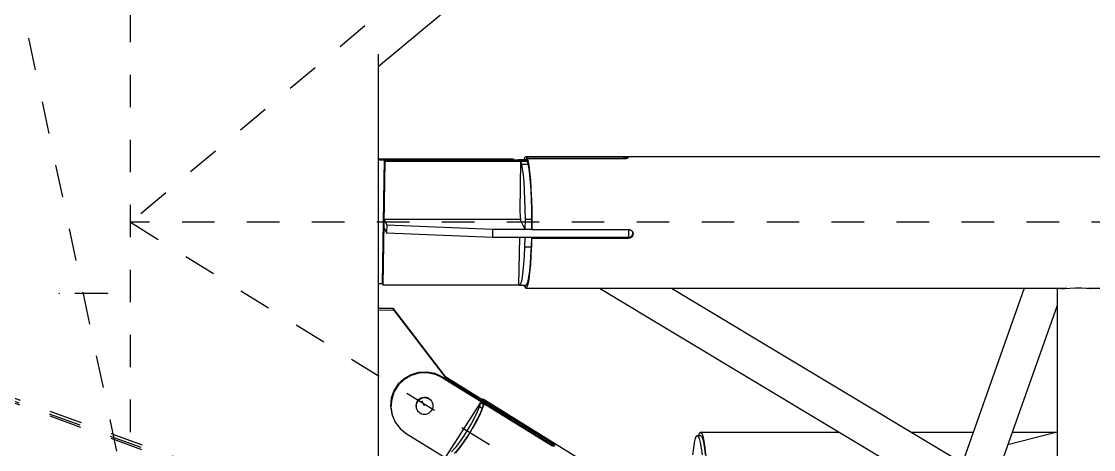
# Model space of a CAD drawing. Header units: millimetres. Extents: x 149919 to 150445, y 136651 to 136866.
# Drawn here: x 150375.777 to 150379.078, y 136693.176 to 136694.494 of the extents above; entities that cross this region are included whole.
import ezdxf

# ---------------------------------------------------------------- set-up
doc = ezdxf.new("R2010")
doc.units = ezdxf.units.MM
doc.header["$LTSCALE"] = 0.25
for name, pattern in [('CENTER', [50.8, 31.75, -6.35, 6.35, -6.35]), ('XKITLINE00', [0]), ('XKITLINE02', [4, 2, -2])]:
    doc.linetypes.add(name, pattern=pattern)

# ---------------------------------------------------------------- blocks, each defined once
blk = doc.blocks.new('çatıı')
at = {"color": 8, "linetype": 'CENTER'}
for p, q in [((25173.61, 5810.27), (23430, 4350.27)), ((23430, 3985.69), (23430, 5629.8)), ((23430, 4260.27), (23255, 5080.27)), ((24815.87, 4350.27), (23430, 4350.27)), ((23430, 4350.27), (23720.98, 4170.27)), ((23422.87, 4328.32), (23408.05, 4328.45)), ((23520.45, 4293.9), (23519.82, 4295.13))]:
    blk.add_line(p, q, dxfattribs=at)
at = {"color": 8, "linetype": 'XKITLINE00'}
for p, q in [((23506.2, 4398.19), (24301.8, 5064.39)), ((23506.2, 4402.03), (23506.2, 4116.03)), ((23551.36, 4370.27), (23551.15, 4369.64)), ((23551.36, 4370.27), (23551.69, 4370.57)), ((23551.69, 4370.57), (24815.87, 4370.57)), ((23551.69, 4370.57), (23551.89, 4370.38)), ((23551.89, 4370.38), (23551.87, 4369.56)), ((23551.89, 4370.38), (23581.76, 4370.38)), ((23581.76, 4370.38), (23581.75, 4369.91)), ((23581.76, 4370.38), (23582.11, 4370.38)), ((23582.11, 4370.38), (23582.45, 4370.37)), ((23582.11, 4370.38), (23582.11, 4369.91)), ((23582.45, 4370.37), (23582.75, 4370.35)), ((23582.75, 4370.35), (23582.99, 4370.32)), ((23582.99, 4370.32), (23583.15, 4370.3)), ((23583.11, 4370.09), (23583.21, 4370.17)), ((23583.15, 4370.3), (23583.23, 4370.27)), ((23583.23, 4370.27), (23583.21, 4370.17)), ((23506.2, 4369.85), (23547.72, 4369.85)), ((23506.2, 4369.5), (23547.9, 4369.5)), ((23508.06, 4369.5), (23507.45, 4331.49)), ((23508.29, 4369.06), (23507.67, 4331.05)), ((23508.06, 4369.5), (23508.29, 4369.06)), ((23508.06, 4369.5), (23552.12, 4369.5)), ((23508.29, 4369.06), (23550.11, 4369.06)), ((23547.72, 4369.85), (23547.9, 4369.5)), ((23549.59, 4369.64), (23549.5, 4369.5)), ((23549.59, 4369.64), (23551.59, 4369.64)), ((23549.59, 4369.64), (23549.89, 4369.55)), ((23550.11, 4369.12), (23549.87, 4353.75)), ((23549.89, 4369.55), (23551.88, 4369.55)), ((23549.89, 4369.55), (23549.89, 4369.5)), ((23550.11, 4369.12), (23552.11, 4369.12)), ((23550.11, 4369.12), (23550.38, 4368.14)), ((23550.38, 4368.14), (23552.38, 4368.14)), ((23550.38, 4368.14), (23550.63, 4366.71)), ((23551.59, 4369.64), (23551.88, 4369.55)), ((23551.88, 4369.55), (23551.88, 4369.5)), ((23552.11, 4369.12), (23552.38, 4368.14)), ((23552.13, 4369.91), (23552.12, 4369.09)), ((23552.13, 4369.91), (23582, 4369.91)), ((23552.13, 4369.91), (23552.32, 4369.35)), ((23552.32, 4369.35), (23552.61, 4367.86)), ((23552.38, 4368.14), (23552.63, 4366.71)), ((23552.61, 4367.86), (23552.88, 4365.83)), ((23582, 4369.91), (23582.35, 4369.92)), ((23582.35, 4369.92), (23582.66, 4369.96)), ((23582.66, 4369.96), (23582.92, 4370.01)), ((23582.92, 4370.01), (23583.11, 4370.09)), ((23550.63, 4366.71), (23550.86, 4364.85)), ((23550.86, 4364.85), (23551.06, 4362.62)), ((23552.63, 4366.71), (23552.85, 4364.85)), ((23552.85, 4364.85), (23553.05, 4362.62)), ((23552.88, 4365.83), (23553.1, 4363.32)), ((23551.06, 4362.62), (23551.22, 4360.08)), ((23553.05, 4362.62), (23553.21, 4360.08)), ((23553.1, 4363.32), (23553.29, 4360.42)), ((23553.29, 4360.42), (23553.43, 4357.22)), ((23551.22, 4360.08), (23551.34, 4357.28)), ((23551.34, 4357.28), (23551.43, 4354.31)), ((23553.21, 4360.08), (23553.34, 4357.28)), ((23553.34, 4357.28), (23553.42, 4354.31)), ((23553.43, 4357.22), (23553.51, 4353.8)), ((23549.87, 4353.75), (23550.05, 4350.85)), ((23551.43, 4354.31), (23551.46, 4351.23)), ((23553.42, 4354.31), (23553.45, 4351.23)), ((23553.51, 4353.8), (23553.54, 4350.27)), ((23508, 4351.29), (23507.96, 4348.83)), ((23508, 4351.29), (23508.9, 4349.54)), ((23508, 4351.29), (23550.02, 4351.29)), ((23550.05, 4350.85), (23551.45, 4348.12)), ((23551.46, 4351.23), (23551.45, 4348.12)), ((23551.46, 4351.23), (23553.45, 4351.23)), ((23553.45, 4351.23), (23553.44, 4348.12)), ((23507.96, 4348.83), (23508.86, 4347.08)), ((23508.9, 4349.54), (23508.86, 4347.08)), ((23508.86, 4347.08), (23541.45, 4345.67)), ((23508.9, 4349.54), (23541.49, 4348.13)), ((23541.49, 4348.13), (23541.45, 4345.67)), ((23541.49, 4348.13), (23551.45, 4348.13)), ((23551.45, 4348.12), (23553.44, 4348.12)), ((23553.44, 4348.13), (23553.49, 4348.13)), ((23553.45, 4348.23), (23553.52, 4348.08)), ((23553.54, 4350.27), (23553.52, 4348.08)), ((23553.52, 4348.08), (23583.4, 4348.08)), ((23583.31, 4348.08), (23583.27, 4345.67)), ((23583.4, 4348.08), (23583.74, 4348.03)), ((23583.74, 4348.03), (23584.07, 4347.9)), ((23584.07, 4347.9), (23584.34, 4347.68)), ((23584.34, 4347.68), (23584.55, 4347.4)), ((23584.51, 4347.47), (23584.58, 4347.28)), ((23584.55, 4347.4), (23584.69, 4347.08)), ((23584.58, 4347.28), (23584.62, 4346.95)), ((23584.69, 4347.08), (23584.73, 4346.75)), ((23541.45, 4345.67), (23551.41, 4345.67)), ((23549.74, 4345.67), (23549.5, 4330.99)), ((23551.41, 4345.66), (23551.32, 4342.72)), ((23551.41, 4345.67), (23583.27, 4345.67)), ((23551.41, 4345.67), (23551.41, 4345.66)), ((23551.41, 4345.66), (23553.41, 4345.66)), ((23553.41, 4345.66), (23553.32, 4342.72)), ((23553.4, 4345.67), (23553.41, 4345.66)), ((23553.4, 4345.63), (23583.25, 4345.63)), ((23553.4, 4345.57), (23553.48, 4345.42)), ((23553.48, 4345.42), (23553.43, 4343.33)), ((23553.48, 4345.42), (23583.35, 4345.42)), ((23581.6, 4345.67), (23581.6, 4345.63)), ((23583.25, 4345.63), (23583.6, 4345.67)), ((23583.25, 4345.63), (23583.35, 4345.42)), ((23583.35, 4345.42), (23583.7, 4345.46)), ((23583.6, 4345.67), (23583.92, 4345.8)), ((23583.6, 4345.67), (23583.7, 4345.46)), ((23583.7, 4345.46), (23584.03, 4345.6)), ((23583.92, 4345.8), (23584.21, 4346.01)), ((23584.03, 4345.6), (23584.31, 4345.8)), ((23584.43, 4346.28), (23584.21, 4346.01)), ((23584.53, 4346.07), (23584.31, 4345.8)), ((23584.57, 4346.6), (23584.43, 4346.28)), ((23584.67, 4346.39), (23584.53, 4346.07)), ((23584.62, 4346.95), (23584.57, 4346.6)), ((23584.73, 4346.75), (23584.67, 4346.39)), ((23551.32, 4342.72), (23551.19, 4339.96)), ((23551.32, 4342.72), (23553.32, 4342.72)), ((23553.32, 4342.72), (23553.19, 4339.96)), ((23553.43, 4343.33), (23553.29, 4340.12)), ((23551.02, 4337.47), (23550.82, 4335.31)), ((23551.19, 4339.96), (23551.02, 4337.47)), ((23553.02, 4337.47), (23552.81, 4335.31)), ((23553.1, 4337.23), (23552.88, 4334.72)), ((23553.19, 4339.96), (23553.02, 4337.47)), ((23553.29, 4340.12), (23553.1, 4337.23)), ((23550.82, 4335.31), (23550.59, 4333.53)), ((23552.81, 4335.31), (23552.58, 4333.53)), ((23552.88, 4334.72), (23552.61, 4332.69)), ((23506.2, 4331.49), (23507.45, 4331.49)), ((23507.45, 4331.49), (23507.67, 4331.05)), ((23507.67, 4331.05), (23549.5, 4331.05)), ((23549.5, 4330.99), (23549.78, 4330.9)), ((23550.06, 4331.3), (23549.78, 4330.9)), ((23549.78, 4330.9), (23551.77, 4330.9)), ((23550.33, 4332.18), (23550.06, 4331.3)), ((23550.59, 4333.53), (23550.33, 4332.18)), ((23551.15, 4330.9), (23551.24, 4330.64)), ((23551.25, 4330.9), (23551.24, 4330.64)), ((23551.24, 4330.64), (23551.49, 4330.64)), ((23551.5, 4330.9), (23551.48, 4330.17)), ((23552.05, 4331.3), (23551.77, 4330.9)), ((23552.32, 4331.2), (23552.01, 4330.28)), ((23552.32, 4332.18), (23552.05, 4331.3)), ((23552.58, 4333.53), (23552.32, 4332.18)), ((23552.61, 4332.69), (23552.32, 4331.2)), ((23551.48, 4330.17), (23551.69, 4329.97)), ((23551.69, 4329.97), (23552.01, 4330.28)), ((23551.69, 4329.97), (23718.24, 4329.97)), ((23574.43, 4329.97), (23677.1, 4268.35)), ((23596.58, 4329.97), (23684.9, 4276.97)), ((23705.14, 4329.97), (23685.75, 4275.16)), ((23715.28, 4329.97), (23715.28, 4190.31)), ((23716.12, 4329.97), (23716.37, 4329.93)), ((23716.37, 4329.93), (23716.94, 4329.87)), ((23716.54, 4329.97), (23716.7, 4329.95)), ((23716.7, 4329.95), (23717.2, 4329.9)), ((23716.94, 4329.87), (23717.63, 4329.94)), ((23717.63, 4329.94), (23719.22, 4330.03)), ((23719.22, 4330.03), (23720.98, 4330.07)), ((23720.98, 4330.07), (23722.74, 4330.06)), ((23722.74, 4330.06), (23724.33, 4330)), ((23724.33, 4330), (23725.59, 4329.89)), ((23724.6, 4329.97), (23962.54, 4329.97)), ((23725.44, 4329.91), (23725.85, 4329.97)), ((23725.59, 4329.89), (23725.71, 4329.87)), ((23725.71, 4329.87), (23726.32, 4329.97)), ((23715.28, 4324.69), (23696.79, 4272.43)), ((23506.2, 4323.8), (23510.73, 4323.87)), ((23506.2, 4323.27), (23511, 4323.35)), ((23510.73, 4323.87), (23527.72, 4301.64)), ((23510.73, 4323.87), (23511, 4323.35)), ((23511, 4323.35), (23527.47, 4301.79)), ((23516.36, 4303.46), (23518.74, 4304.16)), ((23518.74, 4304.16), (23521.21, 4304.28)), ((23521.21, 4304.28), (23523.63, 4303.81)), ((23512.41, 4300.51), (23514.21, 4302.22)), ((23512.55, 4300.24), (23514.34, 4301.95)), ((23514.21, 4302.22), (23516.36, 4303.46)), ((23514.34, 4301.95), (23516.49, 4303.2)), ((23516.49, 4303.2), (23518.87, 4303.9)), ((23518.87, 4303.9), (23521.34, 4304.02)), ((23521.34, 4304.02), (23523.76, 4303.55)), ((23523.63, 4303.81), (23523.76, 4303.55)), ((23523.63, 4303.81), (23525.86, 4302.79)), ((23523.76, 4303.55), (23525.99, 4302.52)), ((23525.86, 4302.79), (23525.99, 4302.52)), ((23525.86, 4302.79), (23559.64, 4281.89)), ((23525.99, 4302.52), (23538.82, 4294.59)), ((23526.77, 4302.88), (23538.19, 4295.81)), ((23527.03, 4302.54), (23537.5, 4296.06)), ((23511.08, 4298.43), (23510.28, 4296.1)), ((23511.21, 4298.17), (23510.41, 4295.84)), ((23512.41, 4300.51), (23511.08, 4298.43)), ((23512.55, 4300.24), (23511.21, 4298.17)), ((23510.28, 4296.1), (23510.06, 4293.66)), ((23510.41, 4295.84), (23510.2, 4293.4)), ((23517.9, 4294.32), (23517.86, 4293.81)), ((23518.04, 4294.8), (23517.9, 4294.32)), ((23518.11, 4294.66), (23517.97, 4294.18)), ((23518.27, 4295.25), (23518.04, 4294.8)), ((23518.34, 4295.11), (23518.11, 4294.66)), ((23518.59, 4295.65), (23518.27, 4295.25)), ((23518.27, 4295.25), (23518.34, 4295.11)), ((23518.66, 4295.51), (23518.34, 4295.11)), ((23518.59, 4295.65), (23518.97, 4295.98)), ((23518.66, 4295.51), (23519.04, 4295.84)), ((23518.97, 4295.98), (23519.42, 4296.23)), ((23519.04, 4295.84), (23519.49, 4296.09)), ((23519.42, 4296.23), (23519.9, 4296.4)), ((23519.49, 4296.09), (23519.97, 4296.26)), ((23519.9, 4296.4), (23520.4, 4296.46)), ((23519.97, 4296.26), (23520.47, 4296.32)), ((23520.4, 4296.46), (23520.91, 4296.43)), ((23520.47, 4296.32), (23520.98, 4296.29)), ((23520.91, 4296.43), (23521.4, 4296.3)), ((23520.98, 4296.29), (23521.47, 4296.16)), ((23521.4, 4296.3), (23521.85, 4296.08)), ((23521.47, 4296.16), (23521.92, 4295.94)), ((23521.85, 4296.08), (23521.92, 4295.94)), ((23521.85, 4296.08), (23522.25, 4295.77)), ((23521.92, 4295.94), (23522.32, 4295.63)), ((23522.25, 4295.77), (23522.58, 4295.4)), ((23522.32, 4295.63), (23522.65, 4295.26)), ((23522.65, 4295.26), (23522.9, 4294.82)), ((23522.9, 4294.82), (23523.05, 4294.35)), ((23523.05, 4294.35), (23523.11, 4293.85)), ((23537.78, 4294.77), (23527.11, 4278.17)), ((23537.54, 4296.12), (23537.28, 4295.72)), ((23537.78, 4294.77), (23537.41, 4293.54)), ((23537.54, 4296.12), (23537.69, 4296.06)), ((23537.69, 4296.06), (23538.53, 4295.54)), ((23537.69, 4296.06), (23537.8, 4295.93)), ((23537.78, 4294.77), (23538.62, 4294.25)), ((23537.8, 4295.93), (23537.86, 4295.73)), ((23537.88, 4295.45), (23537.84, 4295.39)), ((23537.86, 4295.73), (23538.7, 4295.21)), ((23537.86, 4295.73), (23537.88, 4295.45)), ((23537.88, 4295.45), (23538.71, 4294.93)), ((23538.19, 4295.81), (23538.24, 4295.72)), ((23538.21, 4295.78), (23538.41, 4295.65)), ((23538.62, 4294.25), (23538.25, 4293.02)), ((23538.57, 4295.9), (23538.39, 4295.63)), ((23538.53, 4295.54), (23538.64, 4295.41)), ((23538.57, 4295.9), (23538.85, 4295.75)), ((23538.82, 4294.59), (23538.6, 4294.26)), ((23538.81, 4294.55), (23538.62, 4294.25)), ((23538.64, 4295.41), (23538.7, 4295.21)), ((23538.91, 4295.24), (23538.67, 4294.87)), ((23538.71, 4294.93), (23538.67, 4294.87)), ((23538.81, 4294.55), (23538.69, 4294.01)), ((23538.7, 4295.21), (23538.71, 4294.93)), ((23538.75, 4294.71), (23538.82, 4294.59)), ((23538.75, 4294.71), (23559.71, 4281.75)), ((23538.81, 4294.55), (23559.76, 4281.58)), ((23538.85, 4295.75), (23538.91, 4295.24)), ((23538.85, 4295.75), (23658.68, 4221.62)), ((23538.91, 4295.24), (23559.86, 4282.27)), ((23510.06, 4293.66), (23510.44, 4291.25)), ((23510.2, 4293.4), (23510.58, 4290.99)), ((23510.44, 4291.25), (23511.4, 4289.01)), ((23510.58, 4290.99), (23511.53, 4288.75)), ((23517.86, 4293.81), (23517.92, 4293.32)), ((23517.92, 4293.32), (23518.08, 4292.84)), ((23517.97, 4294.18), (23517.93, 4293.68)), ((23517.93, 4293.68), (23517.99, 4293.18)), ((23517.99, 4293.18), (23518.15, 4292.7)), ((23518.08, 4292.84), (23518.15, 4292.7)), ((23518.15, 4292.7), (23518.4, 4292.27)), ((23518.4, 4292.27), (23518.73, 4291.89)), ((23518.73, 4291.89), (23519.12, 4291.59)), ((23519.12, 4291.59), (23519.58, 4291.37)), ((23519.58, 4291.37), (23520.06, 4291.24)), ((23520.06, 4291.24), (23520.57, 4291.2)), ((23520.57, 4291.2), (23521.07, 4291.27)), ((23521.07, 4291.27), (23521.56, 4291.43)), ((23521.56, 4291.43), (23522, 4291.68)), ((23522, 4291.68), (23522.39, 4292.02)), ((23522.7, 4292.41), (23522.39, 4292.02)), ((23522.93, 4292.87), (23522.7, 4292.41)), ((23523.07, 4293.35), (23522.93, 4292.87)), ((23523.11, 4293.85), (23523.07, 4293.35)), ((23536.78, 4291.98), (23535.92, 4290.19)), ((23537.62, 4291.47), (23536.76, 4289.67)), ((23537.41, 4293.54), (23536.78, 4291.98)), ((23538.18, 4292.55), (23537.4, 4290.8)), ((23537.41, 4293.54), (23538.25, 4293.02)), ((23538.25, 4293.02), (23537.62, 4291.47)), ((23538.69, 4294.01), (23538.18, 4292.55)), ((23511.4, 4289.01), (23511.53, 4288.75)), ((23511.53, 4288.75), (23513, 4286.81)), ((23534.87, 4288.25), (23533.69, 4286.25)), ((23535.71, 4287.73), (23534.53, 4285.73)), ((23535.92, 4290.19), (23534.87, 4288.25)), ((23536.4, 4288.83), (23535.23, 4286.76)), ((23536.76, 4289.67), (23535.71, 4287.73)), ((23537.4, 4290.8), (23536.4, 4288.83)), ((23513, 4286.81), (23514.91, 4285.28)), ((23514.91, 4285.28), (23527.74, 4277.35)), ((23533.69, 4286.25), (23532.43, 4284.29)), ((23533.94, 4284.67), (23532.61, 4282.68)), ((23534.53, 4285.73), (23533.27, 4283.77)), ((23535.23, 4286.76), (23533.94, 4284.67)), ((23604.18, 4284.43), (23603.87, 4283.69)), ((23604.18, 4284.43), (23604.49, 4284.67)), ((23604.49, 4284.67), (23604.81, 4284.43)), ((23604.49, 4284.67), (23605.49, 4284.67)), ((23604.81, 4284.43), (23605.12, 4283.69)), ((23605.13, 4285.36), (23604.87, 4284.67)), ((23605.13, 4285.36), (23605.49, 4285.67)), ((23605.49, 4285.67), (23605.85, 4285.36)), ((23605.49, 4285.67), (23648.24, 4285.67)), ((23605.49, 4284.67), (23605.8, 4284.43)), ((23605.8, 4284.43), (23606.11, 4283.69)), ((23605.85, 4285.36), (23606.2, 4284.43)), ((23606.2, 4284.43), (23606.54, 4282.91)), ((23670.39, 4285.67), (23689.47, 4285.67)), ((23700.06, 4281.87), (23715.28, 4285.76)), ((23701.4, 4285.67), (23714.96, 4285.67)), ((23531.16, 4282.47), (23529.93, 4280.88)), ((23532, 4281.95), (23530.77, 4280.36)), ((23532.43, 4284.29), (23531.16, 4282.47)), ((23532.61, 4282.68), (23531.29, 4280.88)), ((23533.27, 4283.77), (23532, 4281.95)), ((23559.86, 4282.27), (23559.63, 4281.91)), ((23559.64, 4281.89), (23559.71, 4281.75)), ((23559.71, 4281.75), (23559.67, 4281.64)), ((23559.69, 4281.79), (23559.82, 4281.71)), ((23559.76, 4281.58), (23559.99, 4281.47)), ((23560.09, 4282.12), (23559.82, 4281.71)), ((23559.82, 4281.71), (23560.02, 4281.55)), ((23559.86, 4282.27), (23560.09, 4282.12)), ((23559.99, 4281.47), (23560.2, 4281.4)), ((23560.02, 4281.55), (23560.18, 4281.41)), ((23560.09, 4282.12), (23560.29, 4281.97)), ((23560.2, 4281.4), (23560.38, 4281.39)), ((23560.29, 4281.97), (23560.45, 4281.82)), ((23560.38, 4281.39), (23560.5, 4281.44)), ((23560.45, 4281.82), (23560.54, 4281.72)), ((23560.56, 4281.54), (23560.5, 4281.44)), ((23560.54, 4281.72), (23560.55, 4281.68)), ((23560.55, 4281.68), (23560.56, 4281.54)), ((23603.57, 4282.47), (23603.29, 4280.8)), ((23603.87, 4283.69), (23603.57, 4282.47)), ((23605.12, 4283.69), (23605.41, 4282.47)), ((23605.41, 4282.47), (23605.69, 4280.8)), ((23606.11, 4283.69), (23606.41, 4282.47)), ((23606.41, 4282.47), (23606.69, 4280.8)), ((23606.54, 4282.91), (23606.85, 4280.82)), ((23529.93, 4280.88), (23528.81, 4279.59)), ((23530.77, 4280.36), (23529.65, 4279.07)), ((23531.29, 4280.88), (23530.06, 4279.37)), ((23603.29, 4280.8), (23603.04, 4278.72)), ((23605.69, 4280.8), (23605.95, 4278.72)), ((23606.69, 4280.8), (23606.94, 4278.72)), ((23606.85, 4280.82), (23607.12, 4278.24))]:
    blk.add_line(p, q, dxfattribs=at)
at = {"color": 116, "linetype": 'XKITLINE02', "true_color": 0x136734}
for p, q in [((23386.22, 4298.19), (23640.55, 4205.23)), ((23386.36, 4299.04), (23629.34, 4210.23)), ((23386.39, 4297.56), (23641, 4204.5)), ((23386.67, 4298.93), (23536.61, 4244.12))]:
    blk.add_line(p, q, dxfattribs=at)
at = {"color": 8, "linetype": 'XKITLINE00'}
for centre in [(23430, 4350.27), (23430, 4350.27), (23430, 4350.27), (23408.05, 4328.45), (23422.87, 4328.32), (23519.82, 4295.13), (23520.45, 4293.9)]:
    blk.add_circle(centre, 0.05, dxfattribs=at)

msp = doc.modelspace()

# ---------------------------------------------------------------- block references
at = {"xscale": 0.009999943142843078, "yscale": 0.009999943142843078, "zscale": 0.009999943142843078}
msp.add_blockref('çatıı', (150141.8141, 136650.3731), dxfattribs=at)

doc.saveas('drawing.dxf')
